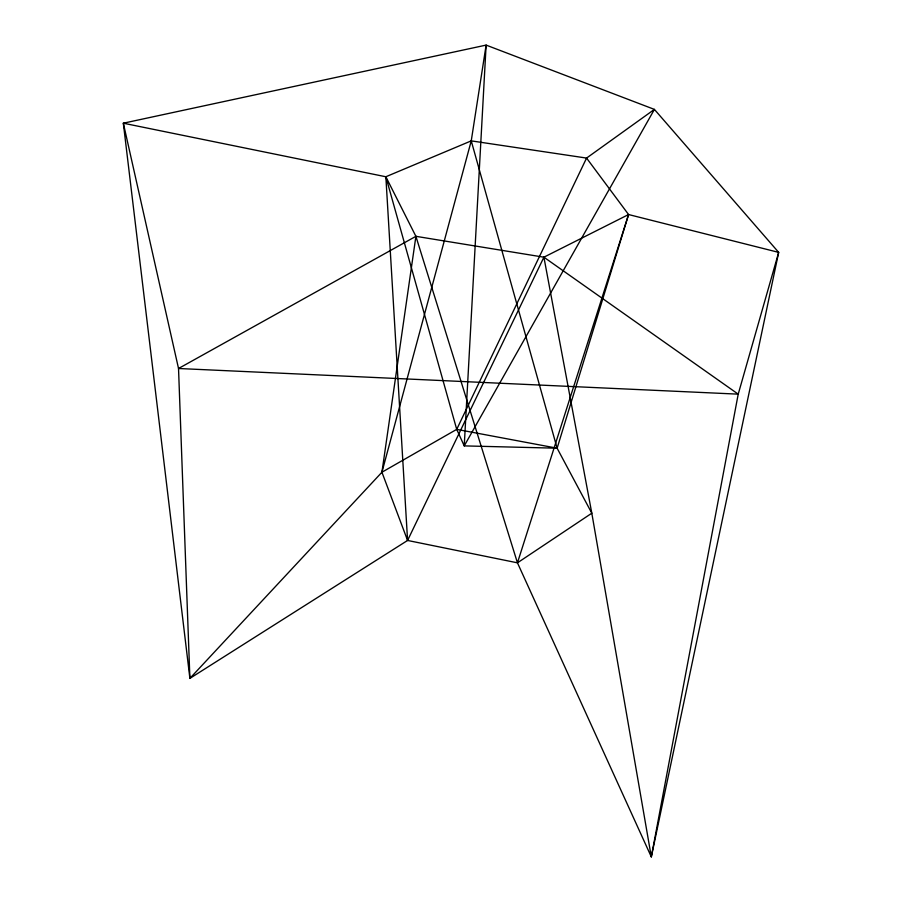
<?xml version="1.0" encoding="UTF-8"?>
<svg xmlns="http://www.w3.org/2000/svg" width="902" height="902" viewBox="0 0 902 902"><rect width="100%" height="100%" fill="white"/><g stroke="black" fill="none" stroke-linecap="round" stroke-linejoin="round"><path stroke-width="1.35" d="M407.58 540.456L385.853 176.758L471.25 140.87L586.571 158.075L628.57 214.541L557.12 448.204L464.237 445.892L654.401 109.401L486.122 45.1L471.25 140.87L557.12 448.204L591.813 513.204L517.455 562.825L407.58 540.456L381.929 472.231L415.901 236.324L385.853 176.758L123.326 123.202L189.894 678.383L407.58 540.456L543.906 257.194L628.57 214.541L778.674 252.38L651.312 856.9L517.455 562.825L415.901 236.324L178.528 368.501L189.894 678.383L381.929 472.231L456.716 429.363L586.571 158.075L654.401 109.401L778.674 252.38L738.219 394.151L651.312 856.9L591.813 513.204L543.906 257.194L415.901 236.324M381.929 472.231L471.25 140.87M517.455 562.825L628.57 214.541M385.853 176.758L456.716 429.363L557.12 448.204M543.906 257.194L738.219 394.151L178.528 368.501L123.326 123.202L486.122 45.1L464.237 445.892L456.716 429.363"/></g></svg>
